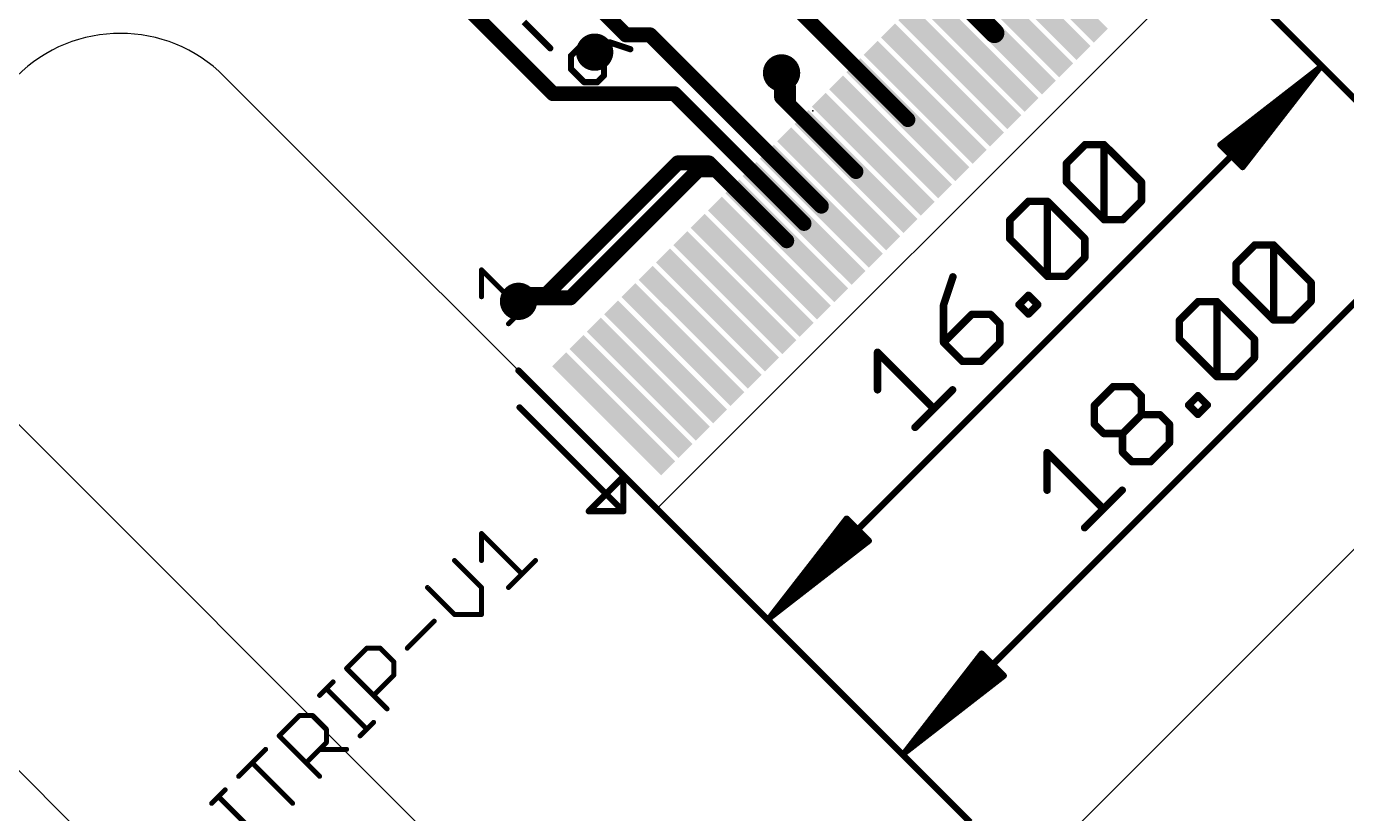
# Model space of a CAD drawing. Extents: x -76 to 580, y -41 to 95.
# Drawn here: x -16.06 to 10.91, y -14.36 to 1.73 of the extents above; entities that cross this region are included whole.
import ezdxf

# ---------------------------------------------------------------- set-up
doc = ezdxf.new("R2010")
doc.units = 0
for name, color, linetype in [('1', 22, 'CONTINUOUS'), ('18', 82, 'CONTINUOUS'), ('20', 7, 'CONTINUOUS'), ('21', 32, 'CONTINUOUS'), ('23', 7, 'CONTINUOUS'), ('25', 253, 'CONTINUOUS'), ('27', 253, 'CONTINUOUS'), ('29', 253, 'CONTINUOUS'), ('30', 253, 'CONTINUOUS'), ('31', 253, 'CONTINUOUS'), ('44', 253, 'CONTINUOUS'), ('47', 253, 'CONTINUOUS'), ('57', 253, 'CONTINUOUS')]:
    doc.layers.add(name, color=color, linetype=linetype)

# ---------------------------------------------------------------- blocks, each defined once
blk = doc.blocks.new('RECT')
blk.add_solid([(-0.5, -0.5), (0.5, -0.5), (-0.5, 0.5), (0.5, 0.5)])
blk = doc.blocks.new('ROUNDV')
at = {"const_width": 0.5}
blk.add_lwpolyline([(0, -0.25, 1), (0, 0.25, 1), (0, -0.25)], format="xyb", dxfattribs=at)

msp = doc.modelspace()

# ---------------------------------------------------------------- linework, layer by layer
at = {"layer": '1'}
for points, const_width in [([(3.7123, 1.591), (-1.5203, 6.8236)], 0.4064), ([(-7.2125, 4.9497), (-3.8184, 1.5556)], 0.3048), ([(1.9445, -0.1768), (-1.5415, 3.3093)], 0.3048), ([(-5.3033, 0.3536), (-7.467, 2.5173)], 0.3048), ([(-3.3234, 1.5556), (-3.8184, 1.5556)], 0.3048), ([(0.1768, -1.9445), (-3.3234, 1.5556)], 0.3048), ([(-0.6364, 0.2828), (-0.6364, 0.7778)], 0.3048), ([(-0.495, 0.1414), (-0.495, 0.495)], 0.3048), ([(-2.8284, 0.3536), (-5.3033, 0.3536)], 0.3048), ([(-0.1768, -2.2981), (-2.8284, 0.3536)], 0.3048), ([(0.8839, -1.2374), (-0.6364, 0.2828)], 0.3048), ([(0.8839, -1.2374), (-0.495, 0.1414)], 0.3048), ([(-2.7577, -1.0607), (-5.4447, -3.7477)], 0.3048), ([(-2.3335, -1.2021), (-4.9497, -3.8184)], 0.3048), ([(-2.1213, -1.0607), (-2.7577, -1.0607)], 0.3048), ([(-1.9799, -1.2021), (-2.3335, -1.2021)], 0.3048), ([(-0.5303, -2.6517), (-2.1213, -1.0607)], 0.3048), ([(-0.5303, -2.6517), (-1.9799, -1.2021)], 0.3048), ([(-4.9497, -3.8184), (-6.0811, -3.8184)], 0.3048), ([(-5.4447, -3.7477), (-6.0104, -3.7477)], 0.3048)]:
    msp.add_lwpolyline(points, dxfattribs=dict(at, const_width=const_width))
for points, const_width in [([(-3.8184, 1.6318, 1), (-3.8184, 1.4794)], 0.1524), ([(-3.8723, 1.5018, 1), (-3.7645, 1.6095)], 0.1524), ([(-3.2695, 1.6095, 1), (-3.3773, 1.5018)], 0.1524), ([(-3.3234, 1.4794, 1), (-3.3234, 1.6318)], 0.1524), ([(3.6405, 1.5191, 1), (3.7842, 1.6628)], 0.2032), ([(-0.5602, 0.7778, 1), (-0.7126, 0.7778)], 0.1524), ([(-0.4188, 0.495, 1), (-0.5712, 0.495)], 0.1524), ([(-5.3033, 0.4298, 1), (-5.3033, 0.2774)], 0.1524), ([(-5.3572, 0.2997, 1), (-5.2494, 0.4074)], 0.1524), ([(-2.7745, 0.4074, 1), (-2.8823, 0.2997)], 0.1524), ([(-2.8284, 0.2774, 1), (-2.8284, 0.4298)], 0.1524), ([(-0.5825, 0.3367, 1), (-0.6903, 0.229)], 0.1524), ([(-0.7126, 0.2828, 1), (-0.5602, 0.2828)], 0.1524), ([(-0.4411, 0.1953, 1), (-0.5489, 0.0875)], 0.1524), ([(-0.5712, 0.1414, 1), (-0.4188, 0.1414)], 0.1524), ([(1.8907, -0.2307, 1), (1.9984, -0.1229)], 0.1524), ([(-2.7577, -0.9845, 1), (-2.7577, -1.1369)], 0.1524), ([(-2.7038, -1.1145, 1), (-2.8116, -1.0068)], 0.1524), ([(-2.3335, -1.1259, 1), (-2.3335, -1.2783)], 0.1524), ([(-2.2796, -1.256, 1), (-2.3873, -1.1482)], 0.1524), ([(-2.0674, -1.0068, 1), (-2.1752, -1.1145)], 0.1524), ([(-2.1213, -1.1369, 1), (-2.1213, -0.9845)], 0.1524), ([(-1.926, -1.1482, 1), (-2.0338, -1.256)], 0.1524), ([(-1.9799, -1.2783, 1), (-1.9799, -1.1259)], 0.1524), ([(0.83, -1.2913, 1), (0.9378, -1.1836)], 0.1524), ([(0.83, -1.2913, 1), (0.9378, -1.1836)], 0.1524), ([(0.1229, -1.9984, 1), (0.2307, -1.8907)], 0.1524), ([(-0.2307, -2.352, 1), (-0.1229, -2.2442)], 0.1524), ([(-0.5842, -2.7055, 1), (-0.4764, -2.5978)], 0.1524), ([(-0.5842, -2.7055, 1), (-0.4764, -2.5978)], 0.1524), ([(-6.0811, -3.7422, 1), (-6.0811, -3.8946)], 0.1524), ([(-6.0104, -3.6715, 1), (-6.0104, -3.8239)], 0.1524), ([(-5.4986, -3.6938, 1), (-5.3908, -3.8015)], 0.1524), ([(-5.4447, -3.8239, 1), (-5.4447, -3.6715)], 0.1524), ([(-5.0036, -3.7645, 1), (-4.8959, -3.8723)], 0.1524), ([(-4.9497, -3.8946, 1), (-4.9497, -3.7422)], 0.1524)]:
    msp.add_lwpolyline(points, format="xyb", dxfattribs=dict(at, const_width=const_width))
at = {"layer": '20'}
for p, q in [((8.1317, 3.182), (-3.182, -8.1317)), ((-3.182, -8.1317), (-12.0208, 0.7071))]:
    msp.add_line(p, q, dxfattribs=at)
msp.add_arc((-14.1421, -1.4142), 3, 45, 135, dxfattribs=at)
at = {"layer": '21'}
for points, const_width in [([(-6.7663, -3.7959), (-6.7663, -3.2446)], 0.1016), ([(-6.7663, -3.2446), (-5.9394, -4.0715)], 0.1016), ([(-6.215, -4.3471), (-5.6638, -3.7959)], 0.1016), ([(-5.9892, -6.0571), (-3.8679, -8.1784)], 0.127), ([(-3.8679, -7.4713), (-4.575, -8.1784)], 0.127), ([(-3.8679, -8.1784), (-3.8679, -7.4713)], 0.127), ([(-4.575, -8.1784), (-3.8679, -8.1784)], 0.127)]:
    msp.add_lwpolyline(points, dxfattribs=dict(at, const_width=const_width))
for points, const_width in [([(-6.7409, -3.2446, 1), (-6.7917, -3.2446)], 0.0508), ([(-6.7483, -3.2267, 1), (-6.7843, -3.2626)], 0.0508), ([(-6.7917, -3.7959, 1), (-6.7409, -3.7959)], 0.0508), ([(-5.6458, -3.8138, 1), (-5.6817, -3.7779)], 0.0508), ([(-5.9574, -4.0895, 1), (-5.9215, -4.0536)], 0.0508), ([(-6.233, -4.3292, 1), (-6.1971, -4.3651)], 0.0508), ([(-5.9667, -6.0346, 1), (-6.0116, -6.0795)], 0.0635), ([(-3.8361, -7.4713, 1), (-3.8996, -7.4713)], 0.0635), ([(-3.8454, -7.4937, 1), (-3.8903, -7.4488)], 0.0635), ([(-4.575, -8.1466, 1), (-4.575, -8.2101)], 0.0635), ([(-4.5974, -8.1559, 1), (-4.5525, -8.2008)], 0.0635), ([(-3.8996, -8.1784, 1), (-3.8361, -8.1784)], 0.0635), ([(-3.8903, -8.2008, 1), (-3.8454, -8.1559)], 0.0635), ([(-3.8679, -8.2101, 1), (-3.8679, -8.1466)], 0.0635)]:
    msp.add_lwpolyline(points, format="xyb", dxfattribs=dict(at, const_width=const_width))
at = {"layer": '23'}
msp.add_point((0, 0), dxfattribs=at)
at = {"layer": '25', "const_width": 0.127}
for points in [[(-5.3611, 1.2807), (-5.9004, 1.8199)], [(-4.669, 1.3975), (-4.9387, 1.1279)], [(-4.1298, 1.3975), (-4.669, 1.3975)], [(-4.2646, 0.9931), (-4.669, 1.3975)], [(-3.7253, 1.2627), (-4.1298, 1.3975)], [(-4.9387, 1.1279), (-4.9387, 0.8582)], [(-4.9387, 0.8582), (-4.669, 0.5886)], [(-4.2646, 0.7234), (-4.2646, 0.9931)], [(-4.669, 0.5886), (-4.3994, 0.5886)], [(-4.3994, 0.5886), (-4.2646, 0.7234)]]:
    msp.add_lwpolyline(points, dxfattribs=at)
at = {"layer": '25', "const_width": 0.0635}
for points in [[(-4.669, 1.4293, 1), (-4.669, 1.3658)], [(-4.6466, 1.42, 1), (-4.6915, 1.3751)], [(-4.6466, 1.3751, 1), (-4.6915, 1.42)], [(-4.1197, 1.4276, 1), (-4.1398, 1.3674)], [(-4.1298, 1.3658, 1), (-4.1298, 1.4293)], [(-5.3836, 1.2582, 1), (-5.3386, 1.3031)], [(-4.9069, 1.1279, 1), (-4.9704, 1.1279)], [(-4.9611, 1.1503, 1), (-4.9162, 1.1054)], [(-3.7353, 1.2326, 1), (-3.7153, 1.2928)], [(-4.9162, 0.8807, 1), (-4.9611, 0.8358)], [(-4.9704, 0.8582, 1), (-4.9069, 0.8582)], [(-4.2328, 0.9931, 1), (-4.2963, 0.9931)], [(-4.287, 0.9706, 1), (-4.2421, 1.0155)], [(-4.669, 0.6203, 1), (-4.669, 0.5569)], [(-4.6915, 0.5661, 1), (-4.6466, 0.6111)], [(-4.4218, 0.6111, 1), (-4.3769, 0.5661)], [(-4.3994, 0.5569, 1), (-4.3994, 0.6203)], [(-4.2963, 0.7234, 1), (-4.2328, 0.7234)], [(-4.2421, 0.701, 1), (-4.287, 0.7459)]]:
    msp.add_lwpolyline(points, format="xyb", dxfattribs=at)
at = {"layer": '27', "const_width": 0.0508}
for points in [[(-6.7483, -8.6148, 1), (-6.7843, -8.6507)], [(-6.7409, -8.6328, 1), (-6.7917, -8.6328)], [(-7.2996, -9.1661, 1), (-7.3355, -9.202)], [(-6.7917, -9.184, 1), (-6.7409, -9.184)], [(-5.6458, -9.202, 1), (-5.6817, -9.1661)], [(-5.9574, -9.4776, 1), (-5.9215, -9.4417)], [(-7.8509, -9.7173, 1), (-7.8868, -9.7533)], [(-6.7409, -9.7353, 1), (-6.7917, -9.7353)], [(-6.7843, -9.7533, 1), (-6.7483, -9.7173)], [(-6.233, -9.7173, 1), (-6.1971, -9.7533)], [(-7.3176, -10.2612, 1), (-7.3176, -10.312)], [(-7.3355, -10.3045, 1), (-7.2996, -10.2686)], [(-6.7663, -10.312, 1), (-6.7663, -10.2612)], [(-7.713, -10.4423, 1), (-7.749, -10.4064)], [(-6.7917, -10.2866, 1), (-6.7409, -10.2866)], [(-9.1092, -10.9502, 1), (-9.1092, -11.001)], [(-9.0912, -10.9936, 1), (-9.1271, -10.9577)], [(-8.8156, -10.9577, 1), (-8.8515, -10.9936)], [(-8.8335, -11.001, 1), (-8.8335, -10.9502)], [(-8.3002, -10.9577, 1), (-8.2643, -10.9936)], [(-8.5325, -11.2513, 1), (-8.5833, -11.2513)], [(-8.5759, -11.2692, 1), (-8.5399, -11.2333)], [(-9.5046, -11.3711, 1), (-9.5406, -11.407)], [(-9.5406, -11.3711, 1), (-9.5046, -11.407)], [(-8.5833, -11.5269, 1), (-8.5325, -11.5269)], [(-8.5399, -11.5449, 1), (-8.5759, -11.5089)], [(-9.9181, -11.7846, 1), (-9.954, -11.8205)], [(-9.7803, -11.6827, 1), (-9.8162, -11.6467)], [(-10.0918, -11.9224, 1), (-10.0559, -11.9583)], [(-8.9893, -11.9224, 1), (-8.9534, -11.9583)], [(-10.4873, -12.3284, 1), (-10.4873, -12.3792)], [(-10.4693, -12.3717, 1), (-10.5053, -12.3358)], [(-10.1937, -12.3358, 1), (-10.2296, -12.3717)], [(-10.2117, -12.3792, 1), (-10.2117, -12.3284)], [(-8.7137, -12.2339, 1), (-8.6778, -12.198)], [(-9.9106, -12.6294, 1), (-9.9614, -12.6294)], [(-9.954, -12.6474, 1), (-9.9181, -12.6115)], [(-9.1271, -12.6474, 1), (-9.0912, -12.6115)], [(-8.9534, -12.5096, 1), (-8.9893, -12.4736)], [(-10.8828, -12.7493, 1), (-10.9187, -12.7852)], [(-10.9187, -12.7493, 1), (-10.8828, -12.7852)], [(-9.9614, -12.905, 1), (-9.9106, -12.905)], [(-9.9181, -12.923, 1), (-9.954, -12.8871)], [(-9.2649, -12.7493, 1), (-9.229, -12.7852)], [(-11.1584, -13.0608, 1), (-11.1943, -13.0249)], [(-10.0739, -13.0175, 1), (-10.0739, -13.0683)], [(-9.5226, -13.0683, 1), (-9.5226, -13.0175)], [(-11.4341, -13.3005, 1), (-11.47, -13.3365)], [(-10.3674, -13.3005, 1), (-10.3315, -13.3365)], [(-11.7456, -13.5762, 1), (-11.7097, -13.6121)], [(-10.0918, -13.6121, 1), (-10.0559, -13.5762)], [(-12.1231, -13.9896, 1), (-12.159, -14.0255)], [(-11.9853, -13.8877, 1), (-12.0212, -13.8518)], [(-12.2969, -14.1274, 1), (-12.2609, -14.1633)], [(-10.6431, -14.1633, 1), (-10.6072, -14.1274)]]:
    msp.add_lwpolyline(points, format="xyb", dxfattribs=at)
at = {"layer": '27', "const_width": 0.1016}
for points in [[(-6.7663, -9.184), (-6.7663, -8.6328)], [(-6.7663, -8.6328), (-5.9394, -9.4597)], [(-6.7663, -9.7353), (-7.3176, -9.184)], [(-6.215, -9.7353), (-5.6638, -9.184)], [(-7.8688, -9.7353), (-7.3176, -10.2866)], [(-6.7663, -10.2866), (-6.7663, -9.7353)], [(-7.3176, -10.2866), (-6.7663, -10.2866)], [(-8.2823, -10.9756), (-7.731, -10.4244)], [(-9.5226, -11.3891), (-9.1092, -10.9756)], [(-9.1092, -10.9756), (-8.8335, -10.9756)], [(-8.8335, -10.9756), (-8.5579, -11.2513)], [(-8.5579, -11.2513), (-8.5579, -11.5269)], [(-8.6957, -12.216), (-9.5226, -11.3891)], [(-8.5579, -11.5269), (-8.9713, -11.9403)], [(-10.0739, -11.9403), (-9.7982, -11.6647)], [(-9.1092, -12.6294), (-9.936, -11.8025)], [(-10.9008, -12.7672), (-10.4873, -12.3538)], [(-10.4873, -12.3538), (-10.2117, -12.3538)], [(-10.2117, -12.3538), (-9.936, -12.6294)], [(-9.936, -12.6294), (-9.936, -12.905)], [(-9.247, -12.7672), (-8.9713, -12.4916)], [(-10.0739, -13.5941), (-10.9008, -12.7672)], [(-9.936, -12.905), (-10.3495, -13.3185)], [(-11.7276, -13.5941), (-11.1764, -13.0429)], [(-10.0739, -13.0429), (-9.5226, -13.0429)], [(-10.6251, -14.1454), (-11.452, -13.3185)], [(-12.2789, -14.1454), (-12.0033, -13.8697)], [(-11.3142, -14.8345), (-12.1411, -14.0076)]]:
    msp.add_lwpolyline(points, dxfattribs=at)
at = {"layer": '44'}
for centre in [(-4.4548, 1.2021), (-0.6364, 0.7778), (-6.0104, -3.8891)]:
    msp.add_circle(centre, 0.127, dxfattribs=at)
at = {"layer": '47'}
for points, const_width in [([(8.1317, 3.182), (11.7733, -0.4596)], 0.13), ([(-0.8733, -10.3485), (10.3485, 0.8733)], 0.13), ([(10.3485, 0.8733), (8.3303, -0.6935)], 0.13), ([(10.3485, 0.8733), (8.3721, -0.7354)], 0.13), ([(10.3485, 0.8733), (8.4641, -0.8273)], 0.13), ([(8.6479, -1.0112), (10.3485, 0.8733)], 0.13), ([(8.7398, -1.1031), (10.3485, 0.8733)], 0.13), ([(8.7817, -1.145), (10.3485, 0.8733)], 0.13), ([(14.5204, -0.4702), (1.8844, -13.1062)], 0.13), ([(5.1838, -1.0703), (5.5673, -0.6868)], 0.1524), ([(5.5673, -0.6868), (5.9508, -0.6868)], 0.1524), ([(5.9508, -0.6868), (6.7178, -1.4537)], 0.1524), ([(5.9508, -2.2207), (5.9508, -0.6868)], 0.1524), ([(8.3303, -0.6935), (8.7817, -1.145)], 0.13), ([(5.1838, -1.4537), (5.1838, -1.0703)], 0.1524), ([(5.9508, -2.2207), (5.1838, -1.4537)], 0.1524), ([(6.7178, -1.4537), (6.7178, -1.8372)], 0.1524), ([(4.0262, -2.2279), (4.4097, -1.8444)], 0.1524), ([(4.4097, -1.8444), (4.7931, -1.8444)], 0.1524), ([(4.7931, -1.8444), (5.5601, -2.6114)], 0.1524), ([(4.7931, -3.3784), (4.7931, -1.8444)], 0.1524), ([(6.7178, -1.8372), (6.3343, -2.2207)], 0.1524), ([(4.0262, -2.6114), (4.0262, -2.2279)], 0.1524), ([(6.3343, -2.2207), (5.9508, -2.2207)], 0.1524), ([(4.7931, -3.3784), (4.0262, -2.6114)], 0.1524), ([(5.5601, -2.6114), (5.5601, -2.9949)], 0.1524), ([(8.6486, -3.1209), (9.0321, -2.7374)], 0.1524), ([(9.0321, -2.7374), (9.4156, -2.7374)], 0.1524), ([(9.4156, -2.7374), (10.1826, -3.5043)], 0.1524), ([(9.4156, -4.2713), (9.4156, -2.7374)], 0.1524), ([(5.5601, -2.9949), (5.1766, -3.3784)], 0.1524), ([(8.6486, -3.5043), (8.6486, -3.1209)], 0.1524), ([(2.8649, -3.3891), (2.6732, -3.9644)], 0.1524), ([(5.1766, -3.3784), (4.7931, -3.3784)], 0.1524), ([(9.4156, -4.2713), (8.6486, -3.5043)], 0.1524), ([(10.1826, -3.5043), (10.1826, -3.8878)], 0.1524), ([(4.2143, -3.9572), (4.4061, -3.7654)], 0.1524), ([(4.4061, -3.7654), (4.5978, -3.9572)], 0.1524), ([(2.6732, -3.9644), (2.6732, -4.7313)], 0.1524), ([(4.4061, -4.1489), (4.2143, -3.9572)], 0.1524), ([(4.5978, -3.9572), (4.4061, -4.1489)], 0.1524), ([(7.491, -4.2785), (7.8745, -3.895)], 0.1524), ([(7.8745, -3.895), (8.258, -3.895)], 0.1524), ([(8.258, -3.895), (9.0249, -4.662)], 0.1524), ([(8.258, -5.429), (8.258, -3.895)], 0.1524), ([(10.1826, -3.8878), (9.7991, -4.2713)], 0.1524), ([(3.2484, -4.1561), (2.6732, -4.7313)], 0.1524), ([(3.6319, -4.1561), (3.2484, -4.1561)], 0.1524), ([(3.8237, -4.3479), (3.6319, -4.1561)], 0.1524), ([(3.8237, -4.7313), (3.8237, -4.3479)], 0.1524), ([(7.491, -4.662), (7.491, -4.2785)], 0.1524), ([(9.7991, -4.2713), (9.4156, -4.2713)], 0.1524), ([(1.3238, -5.6972), (1.3238, -4.9303)], 0.1524), ([(1.3238, -4.9303), (2.4743, -6.0807)], 0.1524), ([(2.6732, -4.7313), (3.0567, -5.1148)], 0.1524), ([(3.4402, -5.1148), (3.8237, -4.7313)], 0.1524), ([(8.258, -5.429), (7.491, -4.662)], 0.1524), ([(9.0249, -4.662), (9.0249, -5.0455)], 0.1524), ([(3.0567, -5.1148), (3.4402, -5.1148)], 0.1524), ([(9.0249, -5.0455), (8.6415, -5.429)], 0.1524), ([(-6.0104, -5.3033), (3.2173, -14.531)], 0.13), ([(8.6415, -5.429), (8.258, -5.429)], 0.1524), ([(2.0908, -6.4642), (2.8578, -5.6972)], 0.1524), ([(5.7545, -6.015), (6.138, -5.6315)], 0.1524), ([(6.138, -5.6315), (6.5215, -5.6315)], 0.1524), ([(6.5215, -5.6315), (6.7133, -5.8232)], 0.1524), ([(6.7133, -5.8232), (6.7133, -6.2067)], 0.1524), ([(7.6792, -6.0078), (7.8709, -5.816)], 0.1524), ([(7.8709, -6.1995), (7.6792, -6.0078)], 0.1524), ([(7.8709, -5.816), (8.0626, -6.0078)], 0.1524), ([(8.0626, -6.0078), (7.8709, -6.1995)], 0.1524), ([(5.7545, -6.3985), (5.7545, -6.015)], 0.1524), ([(6.3298, -6.5902), (6.7133, -6.2067)], 0.1524), ([(6.7133, -6.2067), (7.0967, -6.2067)], 0.1524), ([(7.0967, -6.2067), (7.2885, -6.3985)], 0.1524), ([(5.9463, -6.5902), (5.7545, -6.3985)], 0.1524), ([(7.2885, -6.3985), (7.2885, -6.782)], 0.1524), ([(6.3298, -6.5902), (5.9463, -6.5902)], 0.1524), ([(6.3298, -6.9737), (6.3298, -6.5902)], 0.1524), ([(7.2885, -6.782), (6.905, -7.1654)], 0.1524), ([(4.7886, -7.7479), (4.7886, -6.9809)], 0.1524), ([(4.7886, -6.9809), (5.9391, -8.1313)], 0.1524), ([(6.5215, -7.1654), (6.3298, -6.9737)], 0.1524), ([(6.905, -7.1654), (6.5215, -7.1654)], 0.1524), ([(5.5556, -8.5148), (6.3226, -7.7479)], 0.1524), ([(-3.182, -8.1317), (0.4596, -11.7733)], 0.13), ([(-0.8733, -10.3485), (0.6935, -8.3303)], 0.13), ([(-0.8733, -10.3485), (0.7354, -8.3721)], 0.13), ([(0.6935, -8.3303), (1.145, -8.7817)], 0.13), ([(-0.8733, -10.3485), (0.8273, -8.4641)], 0.13), ([(1.0112, -8.6479), (-0.8733, -10.3485)], 0.13), ([(1.1031, -8.7398), (-0.8733, -10.3485)], 0.13), ([(1.145, -8.7817), (-0.8733, -10.3485)], 0.13), ([(1.8844, -13.1062), (3.4512, -11.088)], 0.13), ([(3.4512, -11.088), (3.9027, -11.5394)], 0.13), ([(1.8844, -13.1062), (3.4931, -11.1299)], 0.13), ([(1.8844, -13.1062), (3.585, -11.2218)], 0.13), ([(3.7689, -11.4056), (1.8844, -13.1062)], 0.13), ([(3.8608, -11.4976), (1.8844, -13.1062)], 0.13), ([(3.9027, -11.5394), (1.8844, -13.1062)], 0.13)]:
    msp.add_lwpolyline(points, dxfattribs=dict(at, const_width=const_width))
for points, const_width in [([(10.3742, 0.8533, 1), (10.3228, 0.8932)], 0.065), ([(10.3737, 0.8528, 1), (10.3233, 0.8938)], 0.065), ([(10.3726, 0.8515, 1), (10.3244, 0.8951)], 0.065), ([(10.3715, 0.8503, 1), (10.3255, 0.8963)], 0.065), ([(10.3703, 0.8492, 1), (10.3267, 0.8974)], 0.065), ([(10.369, 0.8481, 1), (10.328, 0.8985)], 0.065), ([(10.3684, 0.8476, 1), (10.3286, 0.899)], 0.065), ([(5.5673, -0.6487, 1), (5.5673, -0.7249)], 0.0762), ([(5.5942, -0.7137, 1), (5.5404, -0.6598)], 0.0762), ([(5.9777, -0.6598, 1), (5.9238, -0.7137)], 0.0762), ([(5.9889, -0.6868, 1), (5.9127, -0.6868)], 0.0762), ([(5.9508, -0.7249, 1), (5.9508, -0.6487)], 0.0762), ([(8.3103, -0.6678, 1), (8.3502, -0.7192)], 0.065), ([(8.3532, -0.6705, 1), (8.3073, -0.7165)], 0.065), ([(8.3516, -0.7102, 1), (8.3927, -0.7606)], 0.065), ([(8.4423, -0.8032, 1), (8.4858, -0.8514)], 0.065), ([(5.2219, -1.0703, 1), (5.1457, -1.0703)], 0.0762), ([(5.1569, -1.0433, 1), (5.2108, -1.0972)], 0.0762), ([(8.6238, -0.9894, 1), (8.672, -1.0329)], 0.065), ([(8.7146, -1.0826, 1), (8.765, -1.1236)], 0.065), ([(8.7561, -1.125, 1), (8.8074, -1.1649)], 0.065), ([(8.7587, -1.168, 1), (8.8047, -1.122)], 0.065), ([(5.2108, -1.4268, 1), (5.1569, -1.4807)], 0.0762), ([(5.1457, -1.4537, 1), (5.2219, -1.4537)], 0.0762), ([(6.7559, -1.4537, 1), (6.6797, -1.4537)], 0.0762), ([(6.6908, -1.4807, 1), (6.7447, -1.4268)], 0.0762), ([(4.4097, -1.8063, 1), (4.4097, -1.8825)], 0.0762), ([(4.4366, -1.8714, 1), (4.3827, -1.8175)], 0.0762), ([(4.8201, -1.8175, 1), (4.7662, -1.8714)], 0.0762), ([(4.8312, -1.8444, 1), (4.755, -1.8444)], 0.0762), ([(4.7931, -1.8825, 1), (4.7931, -1.8063)], 0.0762), ([(6.6797, -1.8372, 1), (6.7559, -1.8372)], 0.0762), ([(6.7447, -1.8642, 1), (6.6908, -1.8103)], 0.0762), ([(4.0643, -2.2279, 1), (3.9881, -2.2279)], 0.0762), ([(5.9508, -2.1826, 1), (5.9508, -2.2588)], 0.0762), ([(5.9238, -2.2476, 1), (5.9777, -2.1938)], 0.0762), ([(6.3073, -2.1938, 1), (6.3612, -2.2476)], 0.0762), ([(6.3343, -2.2588, 1), (6.3343, -2.1826)], 0.0762), ([(3.9992, -2.201, 1), (4.0531, -2.2548)], 0.0762), ([(5.9127, -2.2207, 1), (5.9889, -2.2207)], 0.0762), ([(4.0531, -2.5844, 1), (3.9992, -2.6383)], 0.0762), ([(3.9881, -2.6114, 1), (4.0643, -2.6114)], 0.0762), ([(5.5982, -2.6114, 1), (5.522, -2.6114)], 0.0762), ([(5.5332, -2.6383, 1), (5.5871, -2.5844)], 0.0762), ([(9.0321, -2.6993, 1), (9.0321, -2.7755)], 0.0762), ([(9.0591, -2.7643, 1), (9.0052, -2.7104)], 0.0762), ([(9.4426, -2.7104, 1), (9.3887, -2.7643)], 0.0762), ([(9.4537, -2.7374, 1), (9.3775, -2.7374)], 0.0762), ([(9.4156, -2.7755, 1), (9.4156, -2.6993)], 0.0762), ([(5.522, -2.9949, 1), (5.5982, -2.9949)], 0.0762), ([(5.5871, -3.0218, 1), (5.5332, -2.9679)], 0.0762), ([(8.6867, -3.1209, 1), (8.6105, -3.1209)], 0.0762), ([(8.6217, -3.0939, 1), (8.6756, -3.1478)], 0.0762), ([(2.9011, -3.4012, 1), (2.8288, -3.3771)], 0.0762), ([(4.7931, -3.3403, 1), (4.7931, -3.4165)], 0.0762), ([(4.755, -3.3784, 1), (4.8312, -3.3784)], 0.0762), ([(4.7662, -3.4053, 1), (4.8201, -3.3514)], 0.0762), ([(5.1497, -3.3514, 1), (5.2036, -3.4053)], 0.0762), ([(5.1766, -3.4165, 1), (5.1766, -3.3403)], 0.0762), ([(8.6756, -3.4774, 1), (8.6217, -3.5313)], 0.0762), ([(8.6105, -3.5043, 1), (8.6867, -3.5043)], 0.0762), ([(10.2207, -3.5043, 1), (10.1445, -3.5043)], 0.0762), ([(10.1556, -3.5313, 1), (10.2095, -3.4774)], 0.0762), ([(4.433, -3.7385, 1), (4.3791, -3.7924)], 0.0762), ([(4.433, -3.7924, 1), (4.3791, -3.7385)], 0.0762), ([(2.637, -3.9523, 1), (2.7093, -3.9764)], 0.0762), ([(2.7113, -3.9644, 1), (2.6351, -3.9644)], 0.0762), ([(4.2413, -3.9302, 1), (4.1874, -3.9841)], 0.0762), ([(4.1874, -3.9302, 1), (4.2413, -3.9841)], 0.0762), ([(4.6248, -3.9841, 1), (4.5709, -3.9302)], 0.0762), ([(4.5709, -3.9841, 1), (4.6248, -3.9302)], 0.0762), ([(7.8745, -3.8569, 1), (7.8745, -3.9331)], 0.0762), ([(7.9014, -3.922, 1), (7.8475, -3.8681)], 0.0762), ([(8.2849, -3.8681, 1), (8.231, -3.922)], 0.0762), ([(8.2961, -3.895, 1), (8.2199, -3.895)], 0.0762), ([(8.258, -3.9331, 1), (8.258, -3.8569)], 0.0762), ([(10.1445, -3.8878, 1), (10.2207, -3.8878)], 0.0762), ([(10.2095, -3.9148, 1), (10.1556, -3.8609)], 0.0762), ([(3.2484, -4.118, 1), (3.2484, -4.1942)], 0.0762), ([(3.2754, -4.1831, 1), (3.2215, -4.1292)], 0.0762), ([(3.6589, -4.1292, 1), (3.605, -4.1831)], 0.0762), ([(3.6319, -4.1942, 1), (3.6319, -4.118)], 0.0762), ([(3.8618, -4.3479, 1), (3.7856, -4.3479)], 0.0762), ([(3.7967, -4.3748, 1), (3.8506, -4.3209)], 0.0762), ([(4.3791, -4.122, 1), (4.433, -4.1759)], 0.0762), ([(4.3791, -4.1759, 1), (4.433, -4.122)], 0.0762), ([(7.5291, -4.2785, 1), (7.4529, -4.2785)], 0.0762), ([(7.4641, -4.2516, 1), (7.5179, -4.3055)], 0.0762), ([(9.4156, -4.2332, 1), (9.4156, -4.3094)], 0.0762), ([(9.3775, -4.2713, 1), (9.4537, -4.2713)], 0.0762), ([(9.3887, -4.2983, 1), (9.4426, -4.2444)], 0.0762), ([(9.7722, -4.2444, 1), (9.826, -4.2983)], 0.0762), ([(9.7991, -4.3094, 1), (9.7991, -4.2332)], 0.0762), ([(1.3508, -4.9033, 1), (1.2969, -4.9572)], 0.0762), ([(1.3619, -4.9303, 1), (1.2857, -4.9303)], 0.0762), ([(2.7001, -4.7044, 1), (2.6463, -4.7583)], 0.0762), ([(2.6463, -4.7044, 1), (2.7001, -4.7583)], 0.0762), ([(2.6351, -4.7313, 1), (2.7113, -4.7313)], 0.0762), ([(3.7856, -4.7313, 1), (3.8617, -4.7313)], 0.0762), ([(3.8506, -4.7583, 1), (3.7967, -4.7044)], 0.0762), ([(7.5179, -4.635, 1), (7.4641, -4.6889)], 0.0762), ([(7.4529, -4.662, 1), (7.5291, -4.662)], 0.0762), ([(9.063, -4.662, 1), (8.9868, -4.662)], 0.0762), ([(8.998, -4.6889, 1), (9.0519, -4.6351)], 0.0762), ([(3.0567, -5.0767, 1), (3.0567, -5.1529)], 0.0762), ([(3.0297, -5.1418, 1), (3.0836, -5.0879)], 0.0762), ([(3.4132, -5.0879, 1), (3.4671, -5.1418)], 0.0762), ([(3.4402, -5.1529, 1), (3.4402, -5.0767)], 0.0762), ([(8.9868, -5.0455, 1), (9.063, -5.0455)], 0.0762), ([(9.0519, -5.0724, 1), (8.998, -5.0185)], 0.0762), ([(-5.9874, -5.2803, 1), (-6.0334, -5.3263)], 0.065), ([(8.258, -5.3909, 1), (8.258, -5.4671)], 0.0762), ([(8.2199, -5.429, 1), (8.2961, -5.429)], 0.0762), ([(8.231, -5.4559, 1), (8.2849, -5.402)], 0.0762), ([(8.6145, -5.402, 1), (8.6684, -5.4559)], 0.0762), ([(8.6415, -5.4671, 1), (8.6415, -5.3909)], 0.0762), ([(1.2857, -5.6972, 1), (1.3619, -5.6972)], 0.0762), ([(2.8847, -5.7242, 1), (2.8308, -5.6703)], 0.0762), ([(6.138, -5.5934, 1), (6.138, -5.6696)], 0.0762), ([(6.165, -5.6584, 1), (6.1111, -5.6046)], 0.0762), ([(6.5484, -5.6046, 1), (6.4946, -5.6584)], 0.0762), ([(6.5215, -5.6696, 1), (6.5215, -5.5934)], 0.0762), ([(6.7514, -5.8232, 1), (6.6752, -5.8232)], 0.0762), ([(6.6863, -5.8502, 1), (6.7402, -5.7963)], 0.0762), ([(7.7061, -5.9808, 1), (7.6522, -6.0347)], 0.0762), ([(7.8978, -5.7891, 1), (7.844, -5.843)], 0.0762), ([(7.8978, -5.843, 1), (7.844, -5.7891)], 0.0762), ([(8.0896, -6.0347, 1), (8.0357, -5.9808)], 0.0762), ([(2.4473, -6.1077, 1), (2.5012, -6.0538)], 0.0762), ([(5.7926, -6.015, 1), (5.7164, -6.015)], 0.0762), ([(5.7276, -5.988, 1), (5.7815, -6.0419)], 0.0762), ([(6.7133, -6.1686, 1), (6.7133, -6.2448)], 0.0762), ([(6.6752, -6.2067, 1), (6.7514, -6.2067)], 0.0762), ([(6.7402, -6.2337, 1), (6.6863, -6.1798)], 0.0762), ([(7.1237, -6.1798, 1), (7.0698, -6.2337)], 0.0762), ([(7.0967, -6.2448, 1), (7.0967, -6.1686)], 0.0762), ([(7.6522, -5.9808, 1), (7.7061, -6.0347)], 0.0762), ([(7.844, -6.1726, 1), (7.8978, -6.2265)], 0.0762), ([(7.844, -6.2265, 1), (7.8978, -6.1726)], 0.0762), ([(8.0357, -6.0347, 1), (8.0896, -5.9808)], 0.0762), ([(2.0638, -6.4373, 1), (2.1177, -6.4912)], 0.0762), ([(5.7815, -6.3715, 1), (5.7276, -6.4254)], 0.0762), ([(5.7164, -6.3985, 1), (5.7926, -6.3985)], 0.0762), ([(7.3266, -6.3985, 1), (7.2504, -6.3985)], 0.0762), ([(7.2615, -6.4254, 1), (7.3154, -6.3715)], 0.0762), ([(5.9463, -6.5521, 1), (5.9463, -6.6283)], 0.0762), ([(5.9193, -6.6171, 1), (5.9732, -6.5633)], 0.0762), ([(6.3028, -6.5633, 1), (6.3567, -6.6172)], 0.0762), ([(6.3679, -6.5902, 1), (6.2917, -6.5902)], 0.0762), ([(6.3298, -6.6283, 1), (6.3298, -6.5521)], 0.0762), ([(7.3154, -6.8089, 1), (7.2615, -6.755)], 0.0762), ([(4.8156, -6.9539, 1), (4.7617, -7.0078)], 0.0762), ([(4.8267, -6.9809, 1), (4.7505, -6.9809)], 0.0762), ([(6.3567, -6.9468, 1), (6.3028, -7.0006)], 0.0762), ([(6.2917, -6.9737, 1), (6.3679, -6.9737)], 0.0762), ([(7.2504, -6.7819, 1), (7.3266, -6.782)], 0.0762), ([(6.5215, -7.1273, 1), (6.5215, -7.2035)], 0.0762), ([(6.4946, -7.1924, 1), (6.5484, -7.1385)], 0.0762), ([(6.878, -7.1385, 1), (6.9319, -7.1924)], 0.0762), ([(6.905, -7.2035, 1), (6.905, -7.1273)], 0.0762), ([(4.7505, -7.7479, 1), (4.8267, -7.7479)], 0.0762), ([(6.3495, -7.7748, 1), (6.2956, -7.7209)], 0.0762), ([(-3.159, -8.1087, 1), (-3.205, -8.1547)], 0.065), ([(5.9121, -8.1583, 1), (5.966, -8.1044)], 0.0762), ([(0.7165, -8.3073, 1), (0.6705, -8.3532)], 0.065), ([(0.7192, -8.3502, 1), (0.6678, -8.3103)], 0.065), ([(0.7606, -8.3927, 1), (0.7102, -8.3516)], 0.065), ([(0.8514, -8.4858, 1), (0.8032, -8.4423)], 0.065), ([(1.0329, -8.672, 1), (0.9894, -8.6238)], 0.065), ([(5.5287, -8.4879, 1), (5.5825, -8.5418)], 0.0762), ([(1.1236, -8.765, 1), (1.0826, -8.7146)], 0.065), ([(1.122, -8.8047, 1), (1.168, -8.7587)], 0.065), ([(1.1649, -8.8074, 1), (1.125, -8.7561)], 0.065), ([(-0.8932, -10.3228, 1), (-0.8533, -10.3742)], 0.065), ([(-0.8938, -10.3233, 1), (-0.8528, -10.3737)], 0.065), ([(-0.8951, -10.3244, 1), (-0.8515, -10.3726)], 0.065), ([(-0.8963, -10.3255, 1), (-0.8503, -10.3715)], 0.065), ([(-0.8974, -10.3267, 1), (-0.8492, -10.3703)], 0.065), ([(-0.8985, -10.328, 1), (-0.8481, -10.369)], 0.065), ([(-0.899, -10.3286, 1), (-0.8476, -10.3684)], 0.065), ([(3.4742, -11.065, 1), (3.4282, -11.1109)], 0.065), ([(3.4769, -11.1079, 1), (3.4255, -11.068)], 0.065), ([(3.5183, -11.1504, 1), (3.4679, -11.1093)], 0.065), ([(3.6092, -11.2436, 1), (3.5609, -11.2)], 0.065), ([(3.7907, -11.4298, 1), (3.7471, -11.3815)], 0.065), ([(3.8813, -11.5228, 1), (3.8403, -11.4723)], 0.065), ([(3.8797, -11.5624, 1), (3.9257, -11.5165)], 0.065), ([(3.9226, -11.5651, 1), (3.8828, -11.5138)], 0.065), ([(0.4366, -11.7963, 1), (0.4826, -11.7503)], 0.065), ([(1.8645, -13.0805, 1), (1.9044, -13.1319)], 0.065), ([(1.8639, -13.081, 1), (1.905, -13.1314)], 0.065), ([(1.8603, -13.0844, 1), (1.9086, -13.128)], 0.065), ([(1.8592, -13.0857, 1), (1.9096, -13.1267)], 0.065), ([(1.8627, -13.0821, 1), (1.9062, -13.1303)], 0.065), ([(1.8615, -13.0832, 1), (1.9074, -13.1292)], 0.065), ([(1.8588, -13.0863, 1), (1.9101, -13.1262)], 0.065)]:
    msp.add_lwpolyline(points, format="xyb", dxfattribs=dict(at, const_width=const_width))
at = {"layer": '57'}
for p, q in [((-70.9405, 48.3131), (-3.5532, -19.0742)), ((0.9369, -19.0742), (24.5189, 4.5078)), ((1.8562, -31.5546), (-21.2132, -8.4853))]:
    msp.add_line(p, q, dxfattribs=at)

# ---------------------------------------------------------------- block references
at = {"layer": '1', "xscale": 0.25, "yscale": 3, "rotation": 45}
for p in [(4.773, 2.6517), (4.4194, 2.2981), (4.0659, 1.9445), (3.7123, 1.591), (3.3588, 1.2374), (3.0052, 0.8839), (2.6517, 0.5303), (2.2981, 0.1768), (1.9445, -0.1768), (1.591, -0.5303), (1.2374, -0.8839), (0.8839, -1.2374), (0.5303, -1.591), (0.1768, -1.9445), (-0.1768, -2.2981), (-0.5303, -2.6517), (-0.8839, -3.0052), (-1.2374, -3.3588), (-1.591, -3.7123), (-1.9445, -4.0659), (-2.2981, -4.4194), (-2.6517, -4.773), (-3.0052, -5.1265), (-3.3588, -5.4801), (-3.7123, -5.8336), (-4.0659, -6.1872)]:
    msp.add_blockref('RECT', p, dxfattribs=at)
at = {"layer": '18', "xscale": 0.6096, "yscale": 0.6096}
for p in [(-4.4548, 1.2021), (-4.4548, 1.2021), (-0.6364, 0.7778), (-0.6364, 0.7778), (-6.0104, -3.8891), (-6.0104, -3.8891)]:
    msp.add_blockref('ROUNDV', p, dxfattribs=at)
at = {"layer": '29', "xscale": 0.4024, "yscale": 3.1524, "rotation": 45}
for p in [(4.773, 2.6517), (4.4194, 2.2981), (4.0659, 1.9445), (3.7123, 1.591), (3.3588, 1.2374), (3.0052, 0.8839), (2.6517, 0.5303), (2.2981, 0.1768), (1.9445, -0.1768), (1.591, -0.5303), (1.2374, -0.8839), (0.8839, -1.2374), (0.5303, -1.591), (0.1768, -1.9445), (-0.1768, -2.2981), (-0.5303, -2.6517), (-0.8839, -3.0052), (-1.2374, -3.3588), (-1.591, -3.7123), (-1.9445, -4.0659), (-2.2981, -4.4194), (-2.6517, -4.773), (-3.0052, -5.1265), (-3.3588, -5.4801), (-3.7123, -5.8336), (-4.0659, -6.1872)]:
    msp.add_blockref('RECT', p, dxfattribs=at)
at = {"layer": '29', "xscale": 0.762, "yscale": 0.762}
for p in [(-4.4548, 1.2021), (-0.6364, 0.7778), (-6.0104, -3.8891)]:
    msp.add_blockref('ROUNDV', p, dxfattribs=at)
at = {"layer": '30', "xscale": 0.762, "yscale": 0.762}
for p in [(-4.4548, 1.2021), (-0.6364, 0.7778), (-6.0104, -3.8891)]:
    msp.add_blockref('ROUNDV', p, dxfattribs=at)
at = {"layer": '31', "xscale": 0.25, "yscale": 3, "rotation": 45}
for p in [(4.773, 2.6517), (4.4194, 2.2981), (4.0659, 1.9445), (3.7123, 1.591), (3.3588, 1.2374), (3.0052, 0.8839), (2.6517, 0.5303), (2.2981, 0.1768), (1.9445, -0.1768), (1.591, -0.5303), (1.2374, -0.8839), (0.8839, -1.2374), (0.5303, -1.591), (0.1768, -1.9445), (-0.1768, -2.2981), (-0.5303, -2.6517), (-0.8839, -3.0052), (-1.2374, -3.3588), (-1.591, -3.7123), (-1.9445, -4.0659), (-2.2981, -4.4194), (-2.6517, -4.773), (-3.0052, -5.1265), (-3.3588, -5.4801), (-3.7123, -5.8336), (-4.0659, -6.1872)]:
    msp.add_blockref('RECT', p, dxfattribs=at)

doc.saveas('drawing.dxf')
